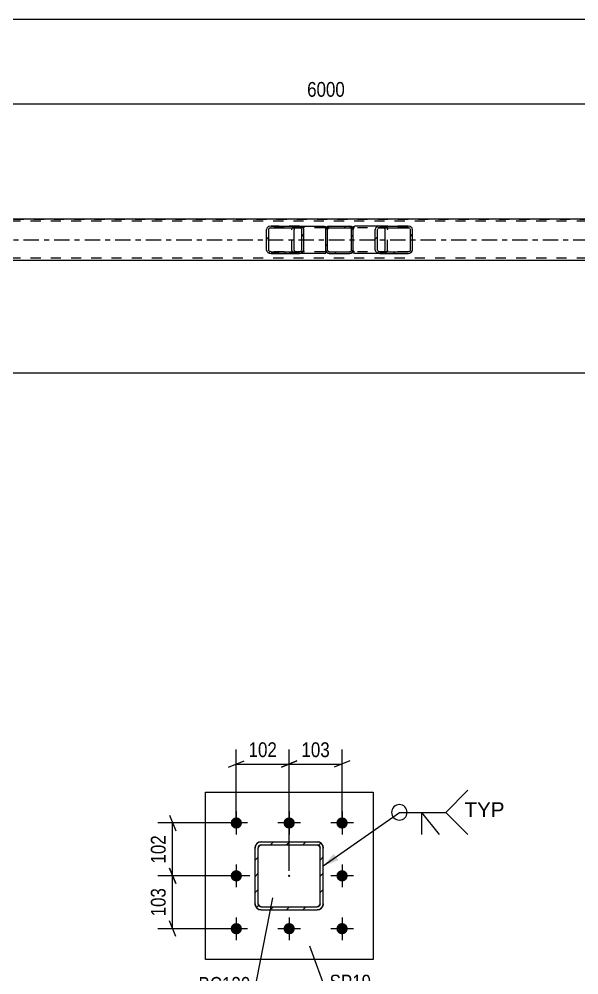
# Model space of a CAD drawing. Header units: millimetres. Extents: x 0 to 1189, y 0 to 841.
# Drawn here: x 285.1 to 393.6, y 258.1 to 443.4 of the extents above; entities that cross this region are included whole.
import ezdxf

# ---------------------------------------------------------------- set-up
doc = ezdxf.new("R2010")
doc.units = ezdxf.units.MM
doc.linetypes.add('DXK_LINE_DOT2', pattern=[3.9198, 1.9599, -1.9599])
doc.linetypes.add('DXK_LINE_DOT3', pattern=[5.9187, 2.979, -0.9799, 0.9799, -0.9799])
doc.styles.add('Arial', font='ARIAL.TTF', dxfattribs={"height": 0.2})
doc.styles.add('Arial Narrow', font='ARIALN.TTF', dxfattribs={"height": 0.2})

# ---------------------------------------------------------------- blocks, each defined once
blk = doc.blocks.new('Part-814734972-3551 - 3548')
at = {"linetype": 'Continuous'}
h = blk.add_hatch(dxfattribs=at)
h.set_pattern_fill('', scale=0.7, style=0, pattern_type=0)
h.set_pattern_definition([(45, (349.4624, 398.06), (-1.57154, 1.57154), [])])
h.paths.add_polyline_path([(349.22, 398.01), (349.46, 398.06), (349.67, 398.2), (349.81, 398.41), (349.86, 398.65), (349.86, 402.65), (349.81, 402.9), (349.67, 403.1), (349.46, 403.24), (349.22, 403.29), (345.22, 403.29), (344.97, 403.24), (344.76, 403.1), (344.63, 402.9), (344.58, 402.65), (344.58, 398.65), (344.63, 398.41), (344.76, 398.2), (344.97, 398.06), (345.22, 398.01)])
h.paths.add_polyline_path([(345.1, 398.36), (344.99, 398.42), (344.92, 398.53), (344.9, 398.65), (344.9, 402.65), (344.92, 402.77), (344.99, 402.88), (345.1, 402.95), (345.22, 402.97), (349.22, 402.97), (349.34, 402.95), (349.44, 402.88), (349.51, 402.77), (349.54, 402.65), (349.54, 398.65), (349.51, 398.53), (349.44, 398.42), (349.34, 398.36), (349.22, 398.33), (345.22, 398.33)])
at = {"color": 7, "linetype": 'DXK_LINE_DOT2'}
for p, q in [((344.58, 402.65), (344.63, 402.9)), ((344.58, 398.65), (344.58, 402.65)), ((344.92, 402.77), (344.9, 402.65)), ((344.9, 398.65), (344.9, 402.65)), ((344.97, 403.24), (345.22, 403.29)), ((345.22, 402.97), (345.1, 402.95)), ((345.22, 403.29), (349.22, 403.29)), ((345.22, 402.97), (349.22, 402.97)), ((349.22, 403.29), (349.46, 403.24)), ((349.34, 402.95), (349.22, 402.97)), ((349.54, 402.65), (349.51, 402.77)), ((349.54, 398.65), (349.54, 402.65)), ((349.81, 402.9), (349.86, 402.65)), ((349.86, 398.65), (349.86, 402.65)), ((344.63, 398.41), (344.58, 398.65)), ((344.9, 398.65), (344.92, 398.53)), ((349.51, 398.53), (349.54, 398.65)), ((349.86, 398.65), (349.81, 398.41)), ((345.22, 398.01), (344.97, 398.06)), ((345.1, 398.36), (345.22, 398.33)), ((345.22, 398.33), (349.22, 398.33)), ((345.22, 398.01), (349.22, 398.01)), ((349.22, 398.33), (349.34, 398.36)), ((349.46, 398.06), (349.22, 398.01))]:
    blk.add_line(p, q, dxfattribs=at)
at = {"color": 2, "linetype": 'Continuous'}
for p, q in [((344.63, 402.9), (344.58, 402.65)), ((344.58, 398.65), (344.58, 402.65)), ((344.9, 402.65), (344.92, 402.77)), ((344.9, 398.65), (344.9, 402.65)), ((345.22, 403.29), (344.97, 403.24)), ((345.1, 402.95), (345.22, 402.97)), ((345.22, 403.29), (349.22, 403.29)), ((345.22, 402.97), (349.22, 402.97)), ((349.46, 403.24), (349.22, 403.29)), ((349.22, 402.97), (349.34, 402.95)), ((349.51, 402.77), (349.54, 402.65)), ((349.54, 398.65), (349.54, 402.65)), ((349.86, 402.65), (349.81, 402.9)), ((349.86, 398.65), (349.86, 402.65)), ((344.58, 398.65), (344.63, 398.41)), ((344.92, 398.53), (344.9, 398.65)), ((349.54, 398.65), (349.51, 398.53)), ((349.81, 398.41), (349.86, 398.65)), ((344.97, 398.06), (345.22, 398.01)), ((345.22, 398.33), (345.1, 398.36)), ((345.22, 398.33), (349.22, 398.33)), ((345.22, 398.01), (349.22, 398.01)), ((349.34, 398.36), (349.22, 398.33)), ((349.22, 398.01), (349.46, 398.06))]:
    blk.add_line(p, q, dxfattribs=at)
at = {"color": 7, "linetype": 'DXK_LINE_DOT2'}
for centre, radius, start, end in [((345.22, 402.65), 0.64, 112.5, 157.5), ((345.22, 402.65), 0.32, 112.5, 157.5), ((349.22, 402.65), 0.32, 22.5, 67.5), ((349.22, 402.65), 0.64, 22.5, 67.5), ((345.22, 398.65), 0.64, 202.5, 247.5), ((345.22, 398.65), 0.32, 202.5, 247.5), ((349.22, 398.65), 0.32, 292.5, 337.5), ((349.22, 398.65), 0.64, 292.5, 337.5)]:
    blk.add_arc(centre, radius, start, end, dxfattribs=at)
at = {"color": 2, "linetype": 'Continuous'}
for centre, radius, start, end in [((345.22, 402.65), 0.64, 112.5, 157.5), ((345.22, 402.65), 0.32, 112.5, 157.5), ((349.22, 402.65), 0.32, 22.5, 67.5), ((349.22, 402.65), 0.64, 22.5, 67.5), ((345.22, 398.65), 0.64, 202.5, 247.5), ((345.22, 398.65), 0.32, 202.5, 247.5), ((349.22, 398.65), 0.32, 292.5, 337.5), ((349.22, 398.65), 0.64, 292.5, 337.5)]:
    blk.add_arc(centre, radius, start, end, dxfattribs=at)
blk = doc.blocks.new('Part-814734972-3643 - 3548')
at = {"color": 7, "linetype": 'DXK_LINE_DOT2'}
for p, q in [((1026.22, 404.25), (96.58, 404.25)), ((225.26, 404.65), (1026.22, 404.65)), ((1026.22, 397.05), (96.58, 397.05))]:
    blk.add_line(p, q, dxfattribs=at)
at = {"color": 2, "linetype": 'Continuous'}
for p, q in [((465.3, 404.65), (229.2, 404.65)), ((1026.22, 396.65), (96.58, 396.65))]:
    blk.add_line(p, q, dxfattribs=at)
at = {"color": 7, "linetype": 'DXK_LINE_DOT3'}
blk.add_line((96.58, 400.65), (1026.22, 400.65), dxfattribs=at)
blk = doc.blocks.new('Part-814734972-3659 - 3548')
at = {"linetype": 'Continuous'}
h = blk.add_hatch(dxfattribs=at)
h.set_pattern_fill('', scale=0.7, style=0, pattern_type=0)
h.set_pattern_definition([(45, (339.762, 398.06), (-1.57154, 1.57154), [])])
h.paths.add_polyline_path([(339.43, 398.01), (339.76, 398.06), (340.05, 398.2), (340.24, 398.41), (340.3, 398.65), (340.3, 402.65), (340.24, 402.9), (340.05, 403.1), (339.76, 403.24), (339.43, 403.29), (333.93, 403.29), (333.6, 403.24), (333.31, 403.1), (333.12, 402.9), (333.06, 402.65), (333.06, 398.65), (333.12, 398.41), (333.31, 398.2), (333.6, 398.06), (333.93, 398.01)])
h.paths.add_polyline_path([(333.77, 398.36), (333.62, 398.42), (333.53, 398.53), (333.5, 398.65), (333.5, 402.65), (333.53, 402.77), (333.62, 402.88), (333.77, 402.95), (333.93, 402.97), (339.43, 402.97), (339.59, 402.95), (339.74, 402.88), (339.83, 402.77), (339.87, 402.65), (339.87, 398.65), (339.83, 398.53), (339.74, 398.42), (339.59, 398.36), (339.43, 398.33), (333.93, 398.33)])
at = {"color": 2, "linetype": 'Continuous'}
for p, q in [((333.12, 402.9), (333.06, 402.65)), ((333.06, 398.65), (333.06, 402.65)), ((333.5, 402.65), (333.53, 402.77)), ((333.5, 398.65), (333.5, 402.65)), ((333.93, 403.29), (333.6, 403.24)), ((333.77, 402.95), (333.93, 402.97)), ((333.93, 403.29), (339.43, 403.29)), ((333.93, 402.97), (339.43, 402.97)), ((338.42, 402.77), (338.39, 402.65)), ((338.39, 398.65), (338.39, 402.65)), ((338.83, 402.97), (338.66, 402.95)), ((339.43, 403.29), (344.32, 403.29)), ((339.76, 403.24), (339.43, 403.29)), ((339.43, 402.97), (339.59, 402.95)), ((339.83, 402.77), (339.87, 402.65)), ((339.87, 398.65), (339.87, 402.65)), ((340.3, 402.65), (340.24, 402.9)), ((340.3, 398.65), (340.3, 402.65)), ((344.32, 403.29), (344.58, 403.25)), ((344.58, 403.25), (344.58, 403.24)), ((344.58, 403.24), (344.58, 403.1)), ((344.58, 403.1), (344.58, 402.65)), ((333.06, 398.65), (333.12, 398.41)), ((333.53, 398.53), (333.5, 398.65)), ((338.39, 398.65), (338.42, 398.53)), ((339.87, 398.65), (339.83, 398.53)), ((340.24, 398.41), (340.3, 398.65)), ((344.58, 398.05), (344.58, 398.65)), ((333.6, 398.06), (333.93, 398.01)), ((333.93, 398.33), (333.77, 398.36)), ((333.93, 398.33), (339.43, 398.33)), ((333.93, 398.01), (339.43, 398.01)), ((338.66, 398.36), (338.83, 398.33)), ((339.59, 398.36), (339.43, 398.33)), ((339.43, 398.01), (339.76, 398.06)), ((344.32, 398.01), (339.43, 398.01)), ((344.32, 398.01), (344.58, 398.05))]:
    blk.add_line(p, q, dxfattribs=at)
at = {"color": 7, "linetype": 'DXK_LINE_DOT2'}
for p, q in [((339.43, 403.29), (333.93, 403.29)), ((344.32, 402.97), (333.93, 402.97)), ((337.95, 402.65), (338.02, 402.9)), ((337.95, 398.65), (337.95, 402.65)), ((338.49, 403.24), (338.83, 403.29)), ((344.49, 402.95), (344.32, 402.97)), ((344.58, 402.9), (344.49, 402.95)), ((344.58, 403.1), (344.58, 402.9)), ((344.58, 398.65), (344.58, 402.9)), ((338.02, 398.41), (337.95, 398.65)), ((344.32, 398.33), (333.93, 398.33)), ((339.43, 398.01), (333.93, 398.01)), ((338.83, 398.01), (338.49, 398.06)), ((344.32, 398.33), (344.49, 398.36)), ((344.49, 398.36), (344.58, 398.4))]:
    blk.add_line(p, q, dxfattribs=at)
at = {"color": 2, "linetype": 'Continuous'}
for centre, radius, start, end in [((333.8, 402.47), 0.802, 104.5547, 147.5896), ((333.87, 402.56), 0.401, 104.5547, 147.5896), ((338.76, 402.56), 0.401, 104.5547, 147.5896), ((339.49, 402.56), 0.401, 32.4104, 75.4453), ((339.56, 402.47), 0.802, 32.4104, 75.4453), ((333.8, 398.84), 0.802, 212.4104, 255.4453), ((333.87, 398.74), 0.401, 212.4104, 255.4453), ((338.76, 398.74), 0.401, 212.4104, 255.4453), ((339.49, 398.74), 0.401, 284.5547, 327.5896), ((339.56, 398.84), 0.802, 284.5547, 327.5896)]:
    blk.add_arc(centre, radius, start, end, dxfattribs=at)
at = {"color": 7, "linetype": 'DXK_LINE_DOT2'}
for centre, start, end in [((338.69, 402.47), 104.5547, 147.5896), ((338.69, 398.84), 212.4104, 255.4453)]:
    blk.add_arc(centre, 0.802, start, end, dxfattribs=at)
blk = doc.blocks.new('Part-814734972-3734 - 3548')
at = {"linetype": 'Continuous'}
h = blk.add_hatch(dxfattribs=at)
h.set_pattern_fill('', scale=0.7, style=0, pattern_type=0)
h.set_pattern_definition([(45, (360.8364, 398.06), (-1.57154, 1.57154), [])])
h.paths.add_polyline_path([(360.5, 398.01), (360.84, 398.06), (361.12, 398.2), (361.31, 398.41), (361.38, 398.65), (361.38, 402.65), (361.31, 402.9), (361.12, 403.1), (360.84, 403.24), (360.5, 403.29), (355.01, 403.29), (354.67, 403.24), (354.39, 403.1), (354.2, 402.9), (354.13, 402.65), (354.13, 398.65), (354.2, 398.41), (354.39, 398.2), (354.67, 398.06), (355.01, 398.01)])
h.paths.add_polyline_path([(354.84, 398.36), (354.7, 398.42), (354.6, 398.53), (354.57, 398.65), (354.57, 402.65), (354.6, 402.77), (354.7, 402.88), (354.84, 402.95), (355.01, 402.97), (360.5, 402.97), (360.67, 402.95), (360.81, 402.88), (360.91, 402.77), (360.94, 402.65), (360.94, 398.65), (360.91, 398.53), (360.81, 398.42), (360.67, 398.36), (360.5, 398.33), (355.01, 398.33)])
at = {"color": 2, "linetype": 'Continuous'}
for p, q in [((349.86, 403.25), (350.11, 403.29)), ((349.86, 403.25), (349.86, 402.65)), ((355.01, 403.29), (350.11, 403.29)), ((354.2, 402.9), (354.13, 402.65)), ((354.13, 398.65), (354.13, 402.65)), ((354.57, 402.65), (354.6, 402.77)), ((354.57, 398.65), (354.57, 402.65)), ((355.01, 403.29), (354.67, 403.24)), ((354.84, 402.95), (355.01, 402.97)), ((355.01, 403.29), (360.5, 403.29)), ((355.01, 402.97), (360.5, 402.97)), ((355.77, 402.95), (355.61, 402.97)), ((356.04, 402.65), (356.01, 402.77)), ((356.04, 398.65), (356.04, 402.65)), ((360.84, 403.24), (360.5, 403.29)), ((360.5, 402.97), (360.67, 402.95)), ((360.91, 402.77), (360.94, 402.65)), ((360.94, 398.65), (360.94, 402.65)), ((361.38, 402.65), (361.31, 402.9)), ((361.38, 398.65), (361.38, 402.65)), ((349.86, 398.06), (349.86, 398.65)), ((354.13, 398.65), (354.2, 398.41)), ((354.6, 398.53), (354.57, 398.65)), ((356.01, 398.53), (356.04, 398.65)), ((360.94, 398.65), (360.91, 398.53)), ((361.31, 398.41), (361.38, 398.65)), ((349.86, 398.05), (349.86, 398.06)), ((350.11, 398.01), (349.86, 398.05)), ((355.01, 398.01), (350.11, 398.01)), ((354.67, 398.06), (355.01, 398.01)), ((355.01, 398.33), (354.84, 398.36)), ((355.01, 398.33), (360.5, 398.33)), ((355.01, 398.01), (360.5, 398.01)), ((355.61, 398.33), (355.77, 398.36)), ((360.67, 398.36), (360.5, 398.33)), ((360.5, 398.01), (360.84, 398.06))]:
    blk.add_line(p, q, dxfattribs=at)
at = {"color": 7, "linetype": 'DXK_LINE_DOT2'}
for p, q in [((349.86, 403.25), (349.86, 402.9)), ((349.95, 402.95), (349.86, 402.9)), ((349.86, 398.2), (349.86, 402.65)), ((350.11, 402.97), (349.95, 402.95)), ((360.5, 402.97), (350.11, 402.97)), ((360.5, 403.29), (355.01, 403.29)), ((355.61, 403.29), (355.94, 403.24)), ((356.42, 402.9), (356.48, 402.65)), ((356.48, 398.65), (356.48, 402.65)), ((356.48, 398.65), (356.42, 398.41)), ((349.86, 398.4), (349.95, 398.36)), ((349.95, 398.36), (350.11, 398.33)), ((360.5, 398.33), (350.11, 398.33)), ((355.61, 398.01), (355.01, 398.01)), ((355.94, 398.06), (355.61, 398.01)), ((355.61, 398.01), (360.5, 398.01))]:
    blk.add_line(p, q, dxfattribs=at)
at = {"color": 2, "linetype": 'Continuous'}
for centre, radius, start, end in [((354.87, 402.47), 0.802, 104.5547, 147.5896), ((354.94, 402.56), 0.401, 104.5547, 147.5896), ((355.67, 402.56), 0.401, 32.4104, 75.4453), ((360.57, 402.56), 0.401, 32.4104, 75.4453), ((360.63, 402.47), 0.802, 32.4104, 75.4453), ((354.87, 398.84), 0.802, 212.4104, 255.4453), ((354.94, 398.74), 0.401, 212.4104, 255.4453), ((355.67, 398.74), 0.401, 284.5547, 327.5896), ((360.57, 398.74), 0.401, 284.5547, 327.5896), ((360.63, 398.84), 0.802, 284.5547, 327.5896)]:
    blk.add_arc(centre, radius, start, end, dxfattribs=at)
at = {"color": 7, "linetype": 'DXK_LINE_DOT2'}
for centre, start, end in [((355.74, 402.47), 32.4104, 75.4453), ((355.74, 398.84), 284.5547, 327.5896)]:
    blk.add_arc(centre, 0.802, start, end, dxfattribs=at)
blk = doc.blocks.new('Part-814734972-2319 - 2214')
at = {"color": 2, "linetype": 'Continuous'}
for p, q in [((321.2, 261.03), (321.2, 293.53)), ((321.2, 293.53), (353.7, 293.53)), ((353.7, 293.53), (353.7, 261.03)), ((353.7, 261.03), (321.2, 261.03))]:
    blk.add_line(p, q, dxfattribs=at)
blk = doc.blocks.new('Part-814734972-2311 - 2214')
at = {"linetype": 'Continuous'}
h = blk.add_hatch(dxfattribs=at)
h.set_pattern_fill('', scale=0.7, style=0, pattern_type=0)
h.set_pattern_definition([(45, (343.308, 270.7746), (-1.57154, 1.57154), [])])
h.paths.add_polyline_path([(342.85, 270.68), (343.31, 270.77), (343.7, 271.03), (343.96, 271.42), (344.05, 271.88), (344.05, 282.68), (343.96, 283.14), (343.7, 283.53), (343.31, 283.79), (342.85, 283.88), (332.05, 283.88), (331.59, 283.79), (331.2, 283.53), (330.94, 283.14), (330.85, 282.68), (330.85, 271.88), (330.94, 271.42), (331.2, 271.03), (331.59, 270.77), (332.05, 270.68)])
h.paths.add_polyline_path([(332.05, 271.28), (331.82, 271.33), (331.62, 271.46), (331.49, 271.65), (331.45, 271.88), (331.45, 282.68), (331.49, 282.91), (331.62, 283.11), (331.82, 283.24), (332.05, 283.28), (342.85, 283.28), (343.08, 283.24), (343.27, 283.11), (343.4, 282.91), (343.45, 282.68), (343.45, 271.88), (343.4, 271.65), (343.27, 271.46), (343.08, 271.33), (342.85, 271.28)])
blk.add_hatch(color=30, dxfattribs=at).paths.add_polyline_path([(337.45, 277.18, -1), (337.45, 277.38, -1)])
at = {"color": 7, "linetype": 'DXK_LINE_DOT2'}
for p, q in [((331.59, 283.79), (332.05, 283.88)), ((332.05, 283.88), (342.85, 283.88)), ((342.85, 283.88), (343.31, 283.79)), ((330.85, 282.68), (330.94, 283.14)), ((330.85, 271.88), (330.85, 282.68)), ((331.49, 282.91), (331.45, 282.68)), ((331.45, 271.88), (331.45, 282.68)), ((331.62, 283.11), (331.49, 282.91)), ((331.82, 283.24), (331.62, 283.11)), ((332.05, 283.28), (331.82, 283.24)), ((332.05, 283.28), (342.85, 283.28)), ((343.08, 283.24), (342.85, 283.28)), ((343.27, 283.11), (343.08, 283.24)), ((343.4, 282.91), (343.27, 283.11)), ((343.45, 282.68), (343.4, 282.91)), ((343.45, 271.88), (343.45, 282.68)), ((343.96, 283.14), (344.05, 282.68)), ((344.05, 271.88), (344.05, 282.68)), ((330.94, 271.42), (330.85, 271.88)), ((331.45, 271.88), (331.49, 271.65)), ((331.49, 271.65), (331.62, 271.46)), ((332.05, 270.68), (331.59, 270.77)), ((331.62, 271.46), (331.82, 271.33)), ((331.82, 271.33), (332.05, 271.28)), ((332.05, 271.28), (342.85, 271.28)), ((332.05, 270.68), (342.85, 270.68)), ((342.85, 271.28), (343.08, 271.33)), ((343.31, 270.77), (342.85, 270.68)), ((343.08, 271.33), (343.27, 271.46)), ((343.27, 271.46), (343.4, 271.65)), ((343.4, 271.65), (343.45, 271.88)), ((344.05, 271.88), (343.96, 271.42))]:
    blk.add_line(p, q, dxfattribs=at)
at = {"color": 2, "linetype": 'Continuous'}
for p, q in [((332.05, 283.88), (331.59, 283.79)), ((332.05, 283.88), (342.85, 283.88)), ((343.31, 283.79), (342.85, 283.88)), ((330.94, 283.14), (330.85, 282.68)), ((330.85, 271.88), (330.85, 282.68)), ((331.45, 282.68), (331.49, 282.91)), ((331.45, 271.88), (331.45, 282.68)), ((331.49, 282.91), (331.62, 283.11)), ((331.62, 283.11), (331.82, 283.24)), ((331.82, 283.24), (332.05, 283.28)), ((332.05, 283.28), (342.85, 283.28)), ((342.85, 283.28), (343.08, 283.24)), ((343.08, 283.24), (343.27, 283.11)), ((343.27, 283.11), (343.4, 282.91)), ((343.4, 282.91), (343.45, 282.68)), ((343.45, 271.88), (343.45, 282.68)), ((344.05, 282.68), (343.96, 283.14)), ((344.05, 271.88), (344.05, 282.68)), ((330.85, 271.88), (330.94, 271.42)), ((331.49, 271.65), (331.45, 271.88)), ((331.62, 271.46), (331.49, 271.65)), ((331.59, 270.77), (332.05, 270.68)), ((331.82, 271.33), (331.62, 271.46)), ((332.05, 271.28), (331.82, 271.33)), ((332.05, 271.28), (342.85, 271.28)), ((332.05, 270.68), (342.85, 270.68)), ((343.08, 271.33), (342.85, 271.28)), ((342.85, 270.68), (343.31, 270.77)), ((343.27, 271.46), (343.08, 271.33)), ((343.4, 271.65), (343.27, 271.46)), ((343.45, 271.88), (343.4, 271.65)), ((343.96, 271.42), (344.05, 271.88))]:
    blk.add_line(p, q, dxfattribs=at)
at = {"color": 7, "linetype": 'DXK_LINE_DOT3'}
blk.add_line((337.45, 277.28), (337.45, 277.28), dxfattribs=at)
at = {"color": 30, "linetype": 'DXK_LINE_DOT3'}
blk.add_line((337.45, 277.28), (337.45, 277.28), dxfattribs=at)
at = {"color": 30, "linetype": 'Continuous'}
blk.add_circle((337.45, 277.28), 0.1, dxfattribs=at)
at = {"color": 7, "linetype": 'DXK_LINE_DOT2'}
for centre, start, end in [((332.05, 282.68), 112.5, 157.5), ((342.85, 282.68), 22.5, 67.5), ((332.05, 271.88), 202.5, 247.5), ((342.85, 271.88), 292.5, 337.5)]:
    blk.add_arc(centre, 1.2, start, end, dxfattribs=at)
at = {"color": 2, "linetype": 'Continuous'}
for centre, start, end in [((332.05, 282.68), 112.5, 157.5), ((342.85, 282.68), 22.5, 67.5), ((332.05, 271.88), 202.5, 247.5), ((342.85, 271.88), 292.5, 337.5)]:
    blk.add_arc(centre, 1.2, start, end, dxfattribs=at)
blk = doc.blocks.new('Bolt-814734972-2366 - 2214')
at = {"linetype": 'Continuous'}
for points in [[(327.2, 286.43, -1), (327.2, 288.63, -1)], [(337.45, 286.43, -1), (337.45, 288.63, -1)], [(347.7, 286.43, -1), (347.7, 288.63, -1)], [(327.2, 276.18, -1), (327.2, 278.38, -1)], [(347.7, 276.18, -1), (347.7, 278.38, -1)], [(327.2, 265.93, -1), (327.2, 268.13, -1)], [(337.45, 265.93, -1), (337.45, 268.13, -1)], [(347.7, 265.93, -1), (347.7, 268.13, -1)]]:
    blk.add_hatch(color=1, dxfattribs=at).paths.add_polyline_path(points)
at = {"color": 1, "linetype": 'Continuous'}
for p, q in [((327.2, 289.73), (327.2, 285.33)), ((337.45, 289.73), (337.45, 285.33)), ((347.7, 289.73), (347.7, 285.33)), ((329.4, 287.53), (325, 287.53)), ((339.65, 287.53), (335.25, 287.53)), ((349.9, 287.53), (345.5, 287.53)), ((327.2, 279.48), (327.2, 275.08)), ((347.7, 279.48), (347.7, 275.08)), ((329.4, 277.28), (325, 277.28)), ((349.9, 277.28), (345.5, 277.28)), ((327.2, 269.23), (327.2, 264.83)), ((337.45, 269.23), (337.45, 264.83)), ((347.7, 269.23), (347.7, 264.83)), ((329.4, 267.03), (325, 267.03)), ((339.65, 267.03), (335.25, 267.03)), ((349.9, 267.03), (345.5, 267.03))]:
    blk.add_line(p, q, dxfattribs=at)
blk = doc.blocks.new('StraightDimension-814734972-3892 - 3548')
at = {"color": 7, "linetype": 'Continuous'}
blk.add_line((82.68, 374.84), (1027.22, 374.84), dxfattribs=at)
blk = doc.blocks.new('StraightDimension-814734972-3961 - 3548')
at = {"color": 7, "linetype": 'Continuous'}
for p, q in [((464.59, 392.01), (464.59, 437.48)), ((224.59, 392.01), (224.59, 435.65)), ((226.09, 427.63), (223.09, 426.43)), ((224.59, 427.03), (464.59, 427.03)), ((463.09, 426.43), (466.09, 427.63))]:
    blk.add_line(p, q, dxfattribs=at)
at = {"color": 0, "linetype": 'Continuous'}
blk.add_wipeout([(463.99, 438.08), (459.79, 438.08), (459.79, 427.73), (463.99, 427.73)], dxfattribs=at)
at = {"color": 0}
blk.add_wipeout([(348.84, 427.78), (348.84, 431.98), (340.33, 431.98), (340.33, 427.78)], dxfattribs=at)
at = {"color": 3, "linetype": 'Continuous', "style": 'Arial Narrow'}
blk.add_text('11159', height=2.863, rotation=90.0002, dxfattribs=at).set_placement((463.39, 428.33))
at = {"color": 3, "style": 'Arial Narrow'}
blk.add_text('6000', height=2.863, dxfattribs=at).set_placement((340.93, 428.38))
blk = doc.blocks.new('StraightDimension-814734972-10734 - 3548')
at = {"color": 7, "linetype": 'Continuous'}
blk.add_line((83.68, 443.44), (1026.22, 443.44), dxfattribs=at)
blk = doc.blocks.new('StraightDimension-814734972-28203 - 2214')
at = {"color": 7, "linetype": 'Continuous'}
for p, q in [((326.2, 287.53), (312, 287.53)), ((314.25, 289.03), (315.45, 286.03)), ((314.85, 277.28), (314.85, 287.53)), ((315.45, 275.78), (314.25, 278.78)), ((329.85, 277.28), (312, 277.28))]:
    blk.add_line(p, q, dxfattribs=at)
at = {"color": 0}
blk.add_wipeout([(314.1, 285.75), (309.9, 285.75), (309.9, 279.07), (314.1, 279.07)], dxfattribs=at)
at = {"color": 3, "style": 'Arial Narrow'}
blk.add_text('102', height=2.863, rotation=90.0002, dxfattribs=at).set_placement((313.5, 279.67))
blk = doc.blocks.new('StraightDimension-814734972-28204 - 2214')
at = {"color": 7, "linetype": 'Continuous'}
for p, q in [((314.25, 278.78), (315.45, 275.78)), ((329.85, 277.28), (312, 277.28)), ((314.85, 267.03), (314.85, 277.28)), ((326.2, 267.03), (312, 267.03)), ((315.45, 265.53), (314.25, 268.53))]:
    blk.add_line(p, q, dxfattribs=at)
at = {"color": 0}
blk.add_wipeout([(314.1, 275.5), (309.9, 275.5), (309.9, 268.82), (314.1, 268.82)], dxfattribs=at)
at = {"color": 3, "style": 'Arial Narrow'}
blk.add_text('103', height=2.863, rotation=90.0002, dxfattribs=at).set_placement((313.5, 269.42))
blk = doc.blocks.new('StraightDimension-814734972-28192 - 2214')
at = {"color": 7, "linetype": 'Continuous'}
for p, q in [((337.45, 278.28), (337.45, 301.81)), ((347.7, 288.53), (347.7, 301.81)), ((335.95, 298.36), (338.95, 299.56)), ((337.45, 298.96), (347.7, 298.96)), ((349.2, 299.56), (346.2, 298.36))]:
    blk.add_line(p, q, dxfattribs=at)
at = {"color": 0}
blk.add_wipeout([(345.92, 299.71), (345.92, 303.91), (339.23, 303.91), (339.23, 299.71)], dxfattribs=at)
at = {"color": 3, "style": 'Arial Narrow'}
blk.add_text('103', height=2.863, dxfattribs=at).set_placement((339.83, 300.31))
blk = doc.blocks.new('StraightDimension-814734972-28193 - 2214')
at = {"color": 7, "linetype": 'Continuous'}
for p, q in [((327.2, 288.53), (327.2, 301.81)), ((337.45, 278.28), (337.45, 301.81)), ((325.7, 298.36), (328.7, 299.56)), ((327.2, 298.96), (337.45, 298.96)), ((338.95, 299.56), (335.95, 298.36))]:
    blk.add_line(p, q, dxfattribs=at)
at = {"color": 0}
blk.add_wipeout([(335.67, 299.71), (335.67, 303.91), (328.98, 303.91), (328.98, 299.71)], dxfattribs=at)
at = {"color": 3, "style": 'Arial Narrow'}
blk.add_text('102', height=2.863, dxfattribs=at).set_placement((329.58, 300.31))
blk = doc.blocks.new('Mark-814734972-2315 - 2214')
at = {"color": 0}
blk.add_wipeout([(353.33, 255.24), (353.33, 258.24), (345.29, 258.24), (345.29, 255.24)], dxfattribs=at)
blk.add_wipeout([(353.33, 255.24), (353.33, 258.24), (345.29, 258.24), (345.29, 255.24)], dxfattribs=at)
at = {"color": 30, "linetype": 'Continuous'}
for p, q in [((341.39, 263.73), (344.69, 254.64)), ((344.69, 254.64), (353.93, 254.64))]:
    blk.add_line(p, q, dxfattribs=at)
at = {"color": 3, "style": 'Arial Narrow'}
blk.add_text('SP19', height=2.863, dxfattribs=at).set_placement((345.29, 255.24))
blk = doc.blocks.new('Mark-814734972-2307 - 2214')
at = {"color": 0}
blk.add_wipeout([(329.92, 254.8), (329.92, 257.8), (319.88, 257.8), (319.88, 254.8)], dxfattribs=at)
blk.add_wipeout([(329.92, 254.8), (329.92, 257.8), (319.88, 257.8), (319.88, 254.8)], dxfattribs=at)
at = {"color": 30, "linetype": 'Continuous'}
for p in [(334.22, 273.01), (319.28, 254.2)]:
    blk.add_line(p, (330.52, 254.2), dxfattribs=at)
at = {"color": 3, "style": 'Arial Narrow'}
blk.add_text('BC130', height=2.863, dxfattribs=at).set_placement((319.88, 254.8))
blk = doc.blocks.new('WeldMark-814734972-37783 - 2214')
at = {"linetype": 'Continuous'}
blk.add_hatch(color=30, dxfattribs=at).paths.add_polyline_path([(346.93, 280.3), (344.05, 279.19), (346.07, 281.53)])
at = {"color": 30, "linetype": 'Continuous'}
for p, q in [((344.05, 279.19), (358.81, 289.59)), ((358.81, 289.59), (367.81, 289.59))]:
    blk.add_line(p, q, dxfattribs=at)
at = {"color": 3, "linetype": 'Continuous'}
for q in [(366.52, 285.3), (363.09, 285.3)]:
    blk.add_line((363.09, 289.59), q, dxfattribs=at)
for start, end in [(90, 270), (270, 90)]:
    blk.add_arc((358.81, 289.59), 1.5, start, end, dxfattribs=at)
at = {"color": 0, "linetype": 'Continuous'}
blk.add_wipeout([(379.18, 288.69), (379.18, 291.69), (371.41, 291.69), (371.41, 288.69)], dxfattribs=at)
blk.add_wipeout([(379.18, 288.69), (379.18, 291.69), (371.41, 291.69), (371.41, 288.69)], dxfattribs=at)
at = {"color": 3, "linetype": 'Continuous'}
for q in [(372.09, 293.87), (372.09, 285.3)]:
    blk.add_line((367.81, 289.59), q, dxfattribs=at)
at = {"color": 3, "linetype": 'Continuous', "style": 'Arial'}
blk.add_text('TYP', height=2.865, dxfattribs=at).set_placement((371.41, 288.69))

msp = doc.modelspace()

# ---------------------------------------------------------------- block references
for name in ['Part-814734972-3643 - 3548', 'Part-814734972-3659 - 3548', 'Part-814734972-3551 - 3548', 'Part-814734972-3734 - 3548', 'StraightDimension-814734972-3892 - 3548', 'Part-814734972-2319 - 2214', 'Bolt-814734972-2366 - 2214', 'Part-814734972-2311 - 2214']:
    msp.add_blockref(name, (0, 0))

# ---------------------------------------------------------------- next in the draw order: block references
for name in ['StraightDimension-814734972-3961 - 3548', 'StraightDimension-814734972-28192 - 2214', 'StraightDimension-814734972-28203 - 2214', 'Mark-814734972-2315 - 2214']:
    msp.add_blockref(name, (0, 0))

# ---------------------------------------------------------------- next in the draw order: block references
for name in ['StraightDimension-814734972-10734 - 3548', 'WeldMark-814734972-37783 - 2214', 'StraightDimension-814734972-28204 - 2214']:
    msp.add_blockref(name, (0, 0))

# ---------------------------------------------------------------- next in the draw order: block references
for name in ['StraightDimension-814734972-28193 - 2214', 'Mark-814734972-2307 - 2214']:
    msp.add_blockref(name, (0, 0))

doc.saveas('drawing.dxf')
